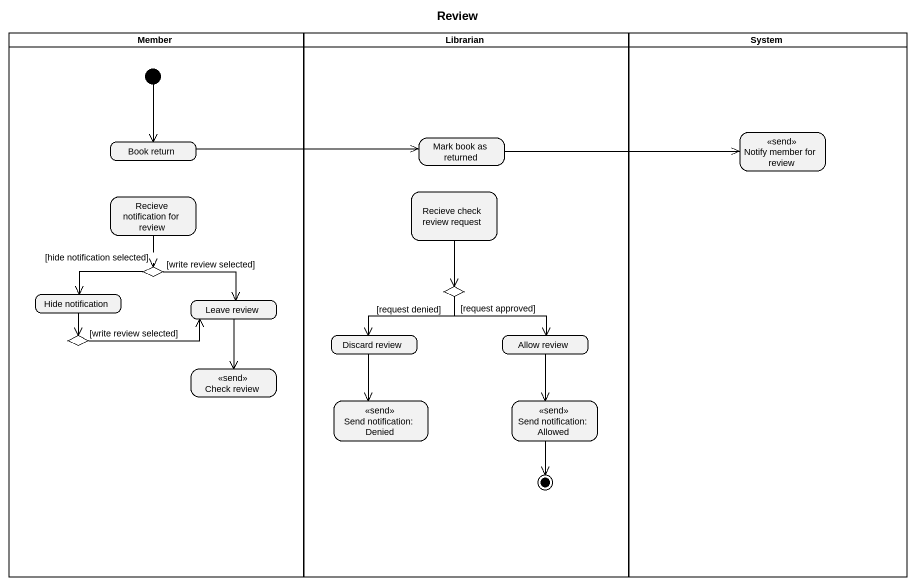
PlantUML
@startuml
title Review
hide empty description
state Member <<partition>> {
  state "Book return" as Book_return
  state "Recieve notification for review" as Recieve_notification_for
  state choice1 <<choice>>
  state "Hide notification" as Hide_notification
  state "Leave review" as Leave_review
  state choice3 <<choice>>
  state "Check review" as Check_review <<send>>
  [*] --> Book_return
}
state Librarian <<partition>> {
  state "Mark book as returned" as Mark_book_as_returned
  state "Recieve check review request" as Recieve_check_review_request
  state choice2 <<choice>>
  state "Discard review" as Discard_review
  state "Allow review" as Allow_review
  state "Send notification: Denied" as Send_notification_Denied <<send>>
  state "Send notification: Allowed" as Send_notification_Allowed <<send>>
  Send_notification_Allowed --> [*]
}
state System <<partition>> {
  state "Notify member for review" as Notify_member_for_review <<send>>
}
Book_return -right-> Mark_book_as_returned
Mark_book_as_returned -right-> Notify_member_for_review
Recieve_notification_for --> choice1
Recieve_check_review_request --> choice2
choice1 -left-> Hide_notification : [hide notification selected]
choice1 -right-> Leave_review : [write review selected]
Hide_notification --> choice3
Leave_review --> Check_review
choice2 --> Discard_review : [request denied]
choice2 -right-> Allow_review : [request approved]
choice3 -right-> Leave_review : [write review selected]
Discard_review --> Send_notification_Denied
Allow_review --> Send_notification_Allowed
@enduml
